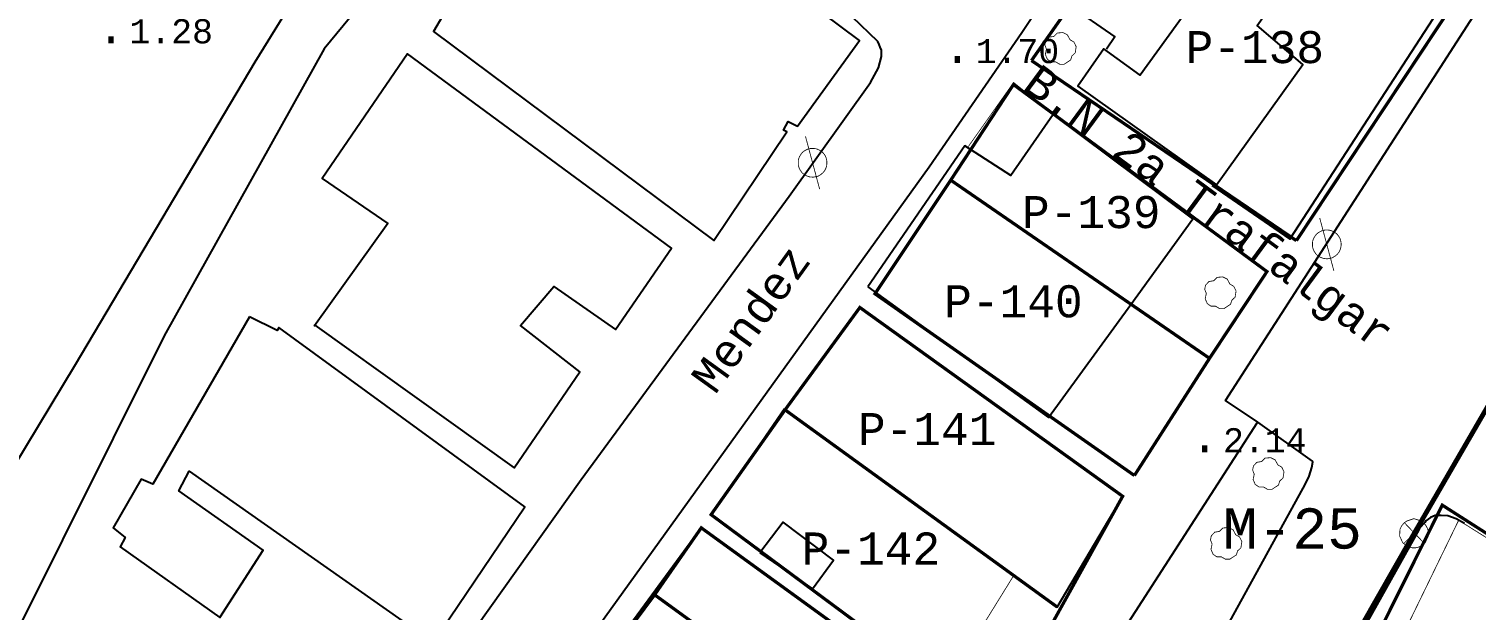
# Model space of a CAD drawing. Extents: x 743300 to 744100, y 4405700 to 4406200.
# Drawn here: x 743536.8 to 743626.8, y 4405854.2 to 4405890.3 of the extents above; entities that cross this region are included whole.
import ezdxf

# ---------------------------------------------------------------- set-up
doc = ezdxf.new("R2010")
doc.units = 0
doc.header["$MEASUREMENT"] = 0
for name, color, linetype in [('10', 7, 'CONTINUOUS'), ('13', 7, 'CONTINUOUS'), ('2', 7, 'CONTINUOUS'), ('24', 7, 'CONTINUOUS'), ('41', 7, 'CONTINUOUS'), ('42', 7, 'CONTINUOUS'), ('46', 7, 'CONTINUOUS'), ('50', 7, 'CONTINUOUS'), ('51', 7, 'CONTINUOUS'), ('54', 7, 'CONTINUOUS'), ('6', 7, 'CONTINUOUS'), ('8', 7, 'CONTINUOUS')]:
    doc.layers.add(name, color=color, linetype=linetype)
doc.styles.add('MONOTXT', font='monotxt', dxfattribs={"height": 0.2})

msp = doc.modelspace()

# ---------------------------------------------------------------- linework, layer by layer
at = {"layer": '10', "color": 7, "linetype": 'Continuous', "const_width": 0.05}
for points in [[(743622.8899999999, 4405859.85), (743623.3199999998, 4405859.71), (743623.51, 4405859.58), (743623.64, 4405859.41), (743623.7499999999, 4405859.2), (743623.78, 4405858.98), (743623.78, 4405858.77), (743623.59, 4405858.36), (743623.3999999998, 4405858.2), (743623.2099999998, 4405858.09), (743623, 4405858.04), (743622.78, 4405858.04), (743622.56, 4405858.09), (743622.3799999999, 4405858.2), (743622.19, 4405858.36), (743622, 4405858.77), (743622.0199999998, 4405859.2), (743622.1299999999, 4405859.41), (743622.27, 4405859.58), (743622.4599999998, 4405859.71), (743622.8899999999, 4405859.85)], [(743623.51, 4405859.58), (743622.27, 4405858.31)], [(743622.29, 4405859.6), (743623.54, 4405858.31)]]:
    msp.add_lwpolyline(points, dxfattribs=at)
at = {"layer": '13', "color": 3, "linetype": 'Continuous', "const_width": 0.3}
msp.add_lwpolyline([(743553.8499999999, 4405735.76), (743596.5199999998, 4405812.66), (743622.92, 4405858.96), (743646.9099999998, 4405900.35), (743664.21, 4405929.2), (743707.2900000002, 4406000)], dxfattribs=at)
at = {"layer": '2', "color": 7, "linetype": 'Continuous'}
msp.add_3dface([(744099.9999999999, 4405700), (744099.9999999999, 4406200), (743299.9999999999, 4406200), (743299.9999999999, 4405700)], dxfattribs=at)
at = {"layer": '41', "color": 1, "linetype": 'Continuous', "extrusion": (-0.2095117578958613, 0.2974823514941235, 0.9314553525816001), "const_width": 0.05, "elevation": 1154885.706353}
msp.add_lwpolyline([(-3144908.633295395, -2956442.437634985), (-3144907.700427981, -2956445.900546823), (-3144903.097360266, -2956444.141607476)], dxfattribs=at)
at = {"layer": '41', "color": 1, "linetype": 'Continuous', "extrusion": (0.8897975823681191, -0.4563554123836491, 0), "const_width": 0.05, "elevation": -1349034.264902}
msp.add_lwpolyline([(4259668.330012058, 6.3), (4259657.855719717, 7.35)], dxfattribs=at)
at = {"layer": '41', "color": 1, "linetype": 'Continuous', "extrusion": (-0.05000091930211729, -0.06816364640288639, 0.9964204059421935), "const_width": 0.05, "elevation": -337495.157173}
msp.add_lwpolyline([(-2006382.377879116, 3978078.053840775), (-2006382.128954822, 3978070.009952617), (-2006378.172731876, 3978070.009952617)], dxfattribs=at)
at = {"layer": '41', "color": 1, "linetype": 'Continuous', "extrusion": (-0.04291648520016596, 0.01121849350004339, 0.9990156759038636), "const_width": 0.05, "elevation": 17518.074247}
msp.add_lwpolyline([(-4450694.209931677, -394415.4660918731), (-4450696.827593623, -394423.8072156545), (-4450690.055700715, -394425.1598303218)], dxfattribs=at)
at = {"layer": '41', "color": 1, "linetype": 'Continuous', "extrusion": (-0.1249006700994864, -0.08544578079964865, 0.9884831010959356), "const_width": 0.05, "elevation": -469331.512138}
msp.add_lwpolyline([(-3216506.557542046, 3065664.037093936), (-3216496.734012272, 3065667.473263715), (-3216499.996219538, 3065674.940324968)], dxfattribs=at)
at = {"layer": '41', "color": 1, "linetype": 'Continuous'}
for points in [[(743606.7499999999, 4405899.77, 4.62), (743601.42, 4405891.77, 4.51), (743604.3000000002, 4405889.78, 4.99), (743603.7699999998, 4405889.01, 4.81)], [(743610.32, 4405880.55, 5.93), (743615.18, 4405877.22, 3.33), (743624.64, 4405891.78, 3.58), (743613.29, 4405899.37, 4.99)]]:
    msp.add_polyline3d(points, dxfattribs=at)
at = {"layer": '42', "color": 3, "linetype": 'Continuous', "const_width": 0.05}
for points, elevation in [([(743601.5500000002, 4405888.35), (743601.1399999999, 4405888.08), (743600.87, 4405888.08), (743600.6100000001, 4405888.23), (743600.3299999998, 4405888.23), (743600.1, 4405888.39), (743599.9699999999, 4405888.69), (743600.04, 4405889.02), (743599.9400000002, 4405889.28), (743599.9899999999, 4405889.53), (743600.2000000002, 4405889.76), (743600.4999999999, 4405889.81), (743600.7099999998, 4405890.02), (743601.06, 4405890.05), (743601.3399999999, 4405889.91), (743601.5099999999, 4405889.6), (743601.75, 4405889.46), (743601.89, 4405889.17), (743601.83, 4405888.79), (743601.6199999999, 4405888.59), (743601.5500000002, 4405888.35)], 5.38), ([(743611.49, 4405873.17), (743611.0799999998, 4405872.9), (743610.81, 4405872.9), (743610.55, 4405873.05), (743610.27, 4405873.05), (743610.04, 4405873.21), (743609.9099999998, 4405873.51), (743609.98, 4405873.84), (743609.88, 4405874.1), (743609.9299999998, 4405874.35), (743610.14, 4405874.58), (743610.4399999998, 4405874.63), (743610.65, 4405874.84), (743611, 4405874.87), (743611.2799999998, 4405874.73), (743611.45, 4405874.42), (743611.69, 4405874.28), (743611.8299999998, 4405873.99), (743611.77, 4405873.61), (743611.5600000002, 4405873.41), (743611.49, 4405873.17)], 5.38), ([(743614.47, 4405861.94), (743614.06, 4405861.67), (743613.79, 4405861.67), (743613.53, 4405861.82), (743613.2500000001, 4405861.82), (743613.02, 4405861.98), (743612.8899999999, 4405862.28), (743612.9599999998, 4405862.61), (743612.86, 4405862.87), (743612.91, 4405863.12), (743613.12, 4405863.35), (743613.42, 4405863.4), (743613.63, 4405863.61), (743613.9799999999, 4405863.64), (743614.2599999999, 4405863.5), (743614.43, 4405863.19), (743614.67, 4405863.05), (743614.81, 4405862.76), (743614.7499999999, 4405862.38), (743614.54, 4405862.18), (743614.47, 4405861.94)], 3.05), ([(743611.8499999999, 4405857.6), (743611.44, 4405857.33), (743611.17, 4405857.33), (743610.91, 4405857.48), (743610.63, 4405857.48), (743610.4, 4405857.64), (743610.27, 4405857.94), (743610.3399999999, 4405858.27), (743610.2399999999, 4405858.53), (743610.2900000002, 4405858.78), (743610.4999999999, 4405859.01), (743610.8000000002, 4405859.06), (743611.0099999999, 4405859.27), (743611.3599999999, 4405859.3), (743611.6400000001, 4405859.16), (743611.81, 4405858.85), (743612.0499999998, 4405858.71), (743612.1900000002, 4405858.42), (743612.1299999999, 4405858.04), (743611.92, 4405857.84), (743611.8499999999, 4405857.6)], 3.14)]:
    msp.add_lwpolyline(points, dxfattribs=dict(at, elevation=elevation))
at = {"layer": '46', "color": 7, "linetype": 'Continuous', "const_width": 0.2}
for points in [[(743615.5799999998, 4405877.12), (743625.16, 4405891.57), (743608.8699999999, 4405902.2), (743599.11, 4405888.310000001)], [(743599.11, 4405888.310000001), (743615.5799999998, 4405877.12)], [(743605.5099999999, 4405862.53), (743589.3799999999, 4405873.82), (743594.0899999999, 4405880.88), (743597.99, 4405886.82), (743613.7499999999, 4405875.2), (743610.18, 4405869.81)], [(743610.18, 4405869.81), (743594.0899999999, 4405880.88)], [(743596.7799999998, 4405847.06), (743579.19, 4405860.1), (743583.7899999998, 4405866.61), (743588.4400000002, 4405872.97), (743604.78, 4405861.24), (743596.8699999999, 4405846.98)], [(743610.18, 4405869.81), (743605.5099999999, 4405862.53)], [(743600.7099999998, 4405854.36), (743583.7899999998, 4405866.61)], [(743624.7299999999, 4405804.72), (743627.9799999999, 4405810.77), (743632.0699999998, 4405808.76), (743634.22, 4405812.84), (743637.6099999999, 4405819.2), (743640.7, 4405824.66), (743639.13, 4405825.69), (743642.1199999999, 4405831.28), (743645.3399999999, 4405837.060000001), (743649.4799999999, 4405844.83), (743624.6499999998, 4405860.69), (743620.0199999998, 4405851.4), (743616.68, 4405845.83), (743613.26, 4405839.78), (743610.0700000002, 4405833.98), (743606.9300000002, 4405827.83), (743603.9699999999, 4405823.09), (743600.4500000002, 4405817.55)], [(743566.0899999999, 4405841.93), (743569.53, 4405846.96), (743572.5199999998, 4405850.88), (743575.6799999998, 4405855.12), (743578.5799999998, 4405859.28), (743595.7599999999, 4405846.83), (743593.18, 4405842.42), (743593.49, 4405841.97), (743591.04, 4405838.24), (743588, 4405833.84), (743584.7900000002, 4405828.77)], [(743575.6799999998, 4405855.12), (743593.18, 4405842.42)]]:
    msp.add_lwpolyline(points, dxfattribs=at)
at = {"layer": '51', "color": 1, "linetype": 'Continuous', "extrusion": (-0.5867752483854755, -0.8097498427799561, 0), "const_width": 0.05, "elevation": -4003980.478446}
msp.add_lwpolyline([(-1983146.886802852, 9.43), (-1983169.041793261, 6)], dxfattribs=at)
at = {"layer": '51', "color": 1, "linetype": 'Continuous', "extrusion": (0.5838555616213198, 0.8118575510296454, 0), "const_width": 0.05, "elevation": 4011099.388199}
msp.add_lwpolyline([(1968706.165206806, 5.95), (1968692.086382282, 5.94)], dxfattribs=at)
at = {"layer": '51', "color": 1, "linetype": 'Continuous', "extrusion": (0.5976436066158832, 0.8017618845213081, 0), "const_width": 0.05, "elevation": 3976848.569444}
msp.add_lwpolyline([(2036987.768305845, 8.53), (2036976.892258769, 8.13)], dxfattribs=at)
at = {"layer": '51', "color": 1, "linetype": 'Continuous', "extrusion": (-0.5863175777151792, -0.8100812910209721, 0), "const_width": 0.05, "elevation": -4005072.295124}
msp.add_lwpolyline([(-1980852.372002728, 5.92), (-1980873.555061997, 4.74)], dxfattribs=at)
at = {"layer": '51', "color": 1, "linetype": 'Continuous'}
for points in [[(743569.76, 4405903.47, 4.25), (743561.9399999998, 4405890.12, 3.88), (743579.3699999999, 4405877.14, 8.08), (743583.8999999998, 4405883.88, 9.04), (743583.7, 4405883.99, 9.04), (743583.99, 4405884.53, 8.98), (743584.57, 4405884.24, 8.91), (743588.42, 4405889.56, 8.8), (743569.76, 4405903.47, 4.25)], [(743615.8399999999, 4405897.810000001, 5.03), (743613.65, 4405894.75, 5.03), (743611.99, 4405895.85, 5.03), (743605.8599999999, 4405887.4, 6.01), (743603.6, 4405889.03, 4.7), (743601.99, 4405886.71, 5.06), (743610.6200000001, 4405880.58, 5.65), (743615.99, 4405888.060000001, 5.36), (743613.1499999998, 4405890.49, 5.36), (743617.54, 4405896.69, 5.24), (743615.8399999999, 4405897.810000001, 5.03)], [(743554.55, 4405871.88, 8.08), (743566.94, 4405863, 8.11), (743571.04, 4405868.97, 8.2), (743567.3399999999, 4405871.85, 8.2), (743569.41, 4405874.27, 8.2), (743573.25, 4405871.61, 8.2), (743576.73, 4405876.65, 8.2), (743560.31, 4405888.73, 5.34), (743555.01, 4405880.99, 6.22), (743559.0999999999, 4405878.18, 8.22), (743554.53, 4405871.82, 8.22), (743554.55, 4405871.88, 8.08)], [(743588.93, 4405874.26, 4.81), (743600.17, 4405866.13, 4.8), (743605.29, 4405873.15, 5.75), (743609.1499999998, 4405878.47, 5.92), (743600.46, 4405884.96, 6.02), (743597.83, 4405881.17, 6.1), (743594.9699999999, 4405883.02, 5.78), (743588.93, 4405874.26, 4.81)], [(743550.5, 4405872.39, 7.77), (743544.48, 4405861.99, 5.89), (743543.7499999999, 4405862.3, 5.89), (743542.02, 4405859.28, 5.89), (743542.7699999998, 4405858.67, 5.89), (743542.45, 4405858.09, 5.89), (743548.65, 4405853.7, 7.42), (743551.35, 4405857.89, 7.19), (743546.0999999999, 4405861.58, 6.11), (743546.7499999999, 4405862.810000001, 7.78), (743561.91, 4405852.15, 8.24), (743567.6099999999, 4405860.59, 8.24), (743552.32, 4405871.73, 8.11), (743552.2199999999, 4405871.53, 8.01), (743550.5, 4405872.39, 7.77)], [(743588.4400000002, 4405872.97, 6.77), (743583.7899999998, 4405866.61, 4.86), (743600.7099999998, 4405854.36, 6.56), (743604.78, 4405861.24, 6.56), (743588.4400000002, 4405872.97, 6.77)], [(743582.23, 4405857.73, 4.14), (743585.4899999999, 4405855.49, 4.23), (743586.8000000002, 4405857.28, 4.23), (743583.67, 4405859.64, 4.02), (743582.23, 4405857.73, 4.14)], [(743578.5799999998, 4405859.28, 4.4), (743569.53, 4405846.96, 5.19), (743566.0899999999, 4405841.93, 5.03), (743584.7900000002, 4405828.77, 5.99), (743588, 4405833.84, 5.8), (743591.04, 4405838.24, 5.8), (743591.16, 4405838.18, 5.8), (743593.39, 4405841.95, 5.8), (743593.18, 4405842.42, 5.8), (743595.7599999999, 4405846.83, 5.8), (743578.5799999998, 4405859.28, 4.4)]]:
    msp.add_polyline3d(points, dxfattribs=at)
at = {"layer": '54', "color": 1, "linetype": 'Continuous'}
for points in [[(743517.6199999999, 4405769.71, 1.56), (743512.41, 4405772.95, 1.56), (743513.57, 4405774.85, 1.56), (743525.28, 4405792.99, 1.79), (743536.8399999999, 4405811.55, 1.82), (743545.4400000002, 4405824.8, 1.78), (743551.4999999999, 4405834.53, 1.75), (743553, 4405836.86, 1.75), (743554.07, 4405838.37, 1.75), (743571.1099999999, 4405862.28, 1.82), (743584.05, 4405879.89, 1.78), (743589.11, 4405886.94, 1.79), (743589.59, 4405887.86, 1.79), (743589.78, 4405888.57, 1.79), (743589.78, 4405888.96, 1.79), (743589.7099999998, 4405889.14, 1.79), (743589.6499999998, 4405889.310000001, 1.79), (743589.5599999998, 4405889.5, 1.79), (743587.9699999999, 4405891.03, 1.79)], [(743613.12, 4405865.79, 2.2), (743562.66, 4405787.59, 2.32), (743562.19, 4405786.85, 2.32), (743561.8399999999, 4405786.03, 2.32), (743561.66, 4405785.11, 2.32), (743561.8499999999, 4405784.26, 2.32), (743562.13, 4405783.26, 2.25), (743562.3599999999, 4405782.49, 2.25), (743562.8399999999, 4405781.99, 2.25), (743563.0700000002, 4405781.6, 2.25), (743563.64, 4405781.23, 2.25), (743569.4400000002, 4405777.22, 2.25)], [(743626.0399999998, 4405859.54, 4.87), (743625.5199999998, 4405859.83, 2.41), (743624.9999999999, 4405860.03, 2.37), (743624.5899999999, 4405860.04, 2.37), (743624.2000000002, 4405860.04, 2.37), (743623.9099999998, 4405859.93, 2.37), (743623.62, 4405859.71, 2.37), (743623.56, 4405859.62, 2.37), (743623.2399999999, 4405859.26, 2.37), (743623.1900000002, 4405859.15, 2.37), (743554.0499999998, 4405735.79, 2.28)]]:
    msp.add_polyline3d(points, dxfattribs=at)
at = {"layer": '6', "color": 1, "linetype": 'Continuous'}
for points in [[(743663.6699999998, 4406000, 2.15), (743641.87, 4405961.59, 1.9), (743624.5600000002, 4405930.51, 1.89), (743619.0600000002, 4405921.05, 1.89), (743614.43, 4405913.6, 1.89), (743611.16, 4405908.68, 1.89), (743606.5899999999, 4405901.98, 1.88), (743602.9100000001, 4405896.61, 1.82), (743598.5099999999, 4405890.04, 1.82), (743592.7399999999, 4405881.68, 1.81), (743569.25, 4405849.07, 1.73), (743563.8899999999, 4405841.57, 1.72), (743559.4899999999, 4405835.49, 1.72), (743555.42, 4405829.42, 1.72), (743551.28, 4405822.64, 1.72), (743546.4, 4405814.94, 1.72), (743541.4999999999, 4405807.47, 1.72), (743536.08, 4405798.79, 1.72), (743518.1499999998, 4405771.05, 1.71), (743517.6900000002, 4405770.1, 1.71), (743517.67, 4405769.52, 1.71), (743517.9199999998, 4405768.94, 1.71), (743518.1299999999, 4405768.66, 1.71), (743518.22, 4405768.6, 1.71)], [(743552.6599999998, 4405746.35, 2.21), (743569.41, 4405777.060000001, 2.22), (743616.1199999999, 4405861.97, 2.2), (743616.3799999999, 4405862.49, 2.2), (743616.5299999998, 4405863.03, 2.2), (743616.5999999999, 4405863.39, 2.2), (743616.5799999998, 4405863.42, 2.2), (743613.18, 4405865.85, 2.2), (743611.18, 4405867.19, 2.2), (743686.81, 4405984.4, 2.36), (743696.88, 4406000, 2.47)]]:
    msp.add_polyline3d(points, dxfattribs=at)
at = {"layer": '6', "color": 7, "linetype": 'Continuous'}
for points in [[(743475.98, 4405799.810000001, 2.16), (743489.1799999998, 4405790.22, 1.75), (743490.57, 4405789.48, 1.75), (743491.82, 4405789.33, 1.75), (743493.12, 4405790.46, 1.75), (743496.82, 4405796.19, 1.75), (743507.11, 4405813.97, 1.75), (743518.2099999998, 4405832.51, 1.76), (743528.88, 4405851.58, 1.76), (743539.68, 4405869.42, 1.77), (743550.8499999999, 4405888.24, 1.77), (743561.9799999999, 4405906.22, 1.7), (743563.65, 4405909.2, 1.7), (743563.94, 4405910.2, 1.7), (743563.65, 4405911.24, 1.7)], [(743588.29, 4405891.32, 1.73), (743587.5499999998, 4405892.17, 1.73), (743570.7299999999, 4405904.94, 1.74), (743570.7299999999, 4405904.94, 1.74), (743569.41, 4405905.24, 1.74), (743567.94, 4405904.55, 1.74), (743555.1299999999, 4405889.03, 1.74), (743545.19, 4405871.21, 1.99), (743535.69, 4405852.17, 1.99), (743524.3000000002, 4405834.47, 1.98), (743513.7499999999, 4405815.97, 1.98), (743509.88, 4405807.61, 1.98), (743508.31, 4405804.59, 1.98)]]:
    msp.add_polyline3d(points, dxfattribs=at)
at = {"layer": '8', "color": 7, "linetype": 'Continuous', "const_width": 0.05}
for points, elevation in [([(743585.94, 4405880.32), (743585.06, 4405883.6)], 9.99), ([(743585.9500000002, 4405882.73), (743585.9, 4405882.76), (743585.8399999999, 4405882.78), (743585.79, 4405882.81), (743585.7399999999, 4405882.82), (743585.68, 4405882.84), (743585.6299999999, 4405882.84), (743585.57, 4405882.85), (743585.5200000001, 4405882.85), (743585.46, 4405882.85), (743585.3999999998, 4405882.85), (743585.3399999999, 4405882.84), (743585.29, 4405882.83), (743585.2299999999, 4405882.81), (743585.1799999998, 4405882.8), (743585.13, 4405882.77), (743585.0799999998, 4405882.75), (743585.03, 4405882.72), (743584.9799999999, 4405882.69), (743584.94, 4405882.66), (743584.8899999999, 4405882.62), (743584.8499999999, 4405882.58), (743584.82, 4405882.54), (743584.78, 4405882.49), (743584.7499999999, 4405882.44), (743584.7199999999, 4405882.39), (743584.69, 4405882.35), (743584.6699999998, 4405882.29), (743584.6499999998, 4405882.24), (743584.6299999999, 4405882.18), (743584.62, 4405882.13), (743584.6099999999, 4405882.07), (743584.6099999999, 4405882.02), (743584.6099999999, 4405881.96), (743584.6099999999, 4405881.9), (743584.6099999999, 4405881.85), (743584.62, 4405881.79), (743584.6299999999, 4405881.74), (743584.6499999998, 4405881.68), (743584.6699999998, 4405881.63), (743584.69, 4405881.58), (743584.7199999999, 4405881.52), (743584.7499999999, 4405881.48), (743584.78, 4405881.43), (743584.8099999998, 4405881.39), (743584.8499999999, 4405881.34), (743584.8899999999, 4405881.3), (743584.94, 4405881.27), (743584.9799999999, 4405881.23), (743585.03, 4405881.2), (743585.0799999998, 4405881.17), (743585.13, 4405881.15), (743585.1799999998, 4405881.13), (743585.2299999999, 4405881.11), (743585.29, 4405881.09), (743585.35, 4405881.08), (743585.3999999998, 4405881.07), (743585.46, 4405881.07), (743585.5099999999, 4405881.06), (743585.57, 4405881.07), (743585.6299999999, 4405881.08), (743585.68, 4405881.09), (743585.7399999999, 4405881.1), (743585.79, 4405881.11), (743585.8499999999, 4405881.13), (743585.9, 4405881.16), (743585.9500000002, 4405881.19), (743585.9999999999, 4405881.22), (743586.04, 4405881.25), (743586.0799999998, 4405881.29), (743586.13, 4405881.32), (743586.17, 4405881.36), (743586.1999999998, 4405881.41), (743586.2399999999, 4405881.45), (743586.2699999998, 4405881.5), (743586.29, 4405881.55), (743586.3200000002, 4405881.6), (743586.3399999999, 4405881.66), (743586.3599999999, 4405881.71), (743586.37, 4405881.76), (743586.3799999999, 4405881.82), (743586.39, 4405881.88), (743586.39, 4405881.93), (743586.39, 4405881.99), (743586.39, 4405882.04), (743586.3799999999, 4405882.1), (743586.37, 4405882.16), (743586.3599999999, 4405882.21), (743586.3399999999, 4405882.27), (743586.3200000002, 4405882.32), (743586.3, 4405882.37), (743586.2699999998, 4405882.42), (743586.2399999999, 4405882.47), (743586.1999999998, 4405882.51), (743586.17, 4405882.560000001), (743586.13, 4405882.6), (743586.0899999999, 4405882.64), (743586.04, 4405882.67), (743585.9899999999, 4405882.7), (743585.9500000002, 4405882.73)], 9.99), ([(743617.9099999998, 4405875.25), (743617.03, 4405878.53)], 10.37), ([(743617.9200000002, 4405877.66), (743617.87, 4405877.69), (743617.81, 4405877.71), (743617.76, 4405877.74), (743617.7099999998, 4405877.75), (743617.65, 4405877.77), (743617.5999999999, 4405877.77), (743617.54, 4405877.78), (743617.4900000001, 4405877.78), (743617.43, 4405877.78), (743617.3699999999, 4405877.78), (743617.3099999998, 4405877.77), (743617.26, 4405877.76), (743617.2, 4405877.74), (743617.15, 4405877.73), (743617.1, 4405877.7), (743617.05, 4405877.68), (743616.9999999999, 4405877.65), (743616.95, 4405877.62), (743616.91, 4405877.59), (743616.8599999999, 4405877.55), (743616.8200000002, 4405877.51), (743616.79, 4405877.47), (743616.75, 4405877.42), (743616.72, 4405877.37), (743616.69, 4405877.32), (743616.66, 4405877.28), (743616.64, 4405877.22), (743616.6199999999, 4405877.17), (743616.5999999999, 4405877.11), (743616.59, 4405877.060000001), (743616.5799999998, 4405877), (743616.5799999998, 4405876.95), (743616.5799999998, 4405876.89), (743616.5799999998, 4405876.83), (743616.5799999998, 4405876.78), (743616.59, 4405876.72), (743616.5999999999, 4405876.67), (743616.6199999999, 4405876.61), (743616.64, 4405876.56), (743616.66, 4405876.51), (743616.69, 4405876.45), (743616.72, 4405876.41), (743616.75, 4405876.36), (743616.7799999998, 4405876.32), (743616.8200000002, 4405876.27), (743616.8599999999, 4405876.23), (743616.91, 4405876.2), (743616.95, 4405876.16), (743616.9999999999, 4405876.13), (743617.05, 4405876.1), (743617.1, 4405876.08), (743617.15, 4405876.060000001), (743617.2, 4405876.04), (743617.26, 4405876.02), (743617.32, 4405876.01), (743617.3699999999, 4405876), (743617.43, 4405876), (743617.4799999999, 4405875.99), (743617.54, 4405876), (743617.5999999999, 4405876.01), (743617.65, 4405876.02), (743617.7099999998, 4405876.03), (743617.76, 4405876.04), (743617.8199999998, 4405876.060000001), (743617.87, 4405876.09), (743617.9200000002, 4405876.12), (743617.9699999999, 4405876.15), (743618.01, 4405876.18), (743618.05, 4405876.22), (743618.0999999999, 4405876.25), (743618.1399999999, 4405876.29), (743618.17, 4405876.34), (743618.2099999998, 4405876.38), (743618.2399999999, 4405876.43), (743618.26, 4405876.48), (743618.29, 4405876.53), (743618.31, 4405876.59), (743618.3299999998, 4405876.64), (743618.34, 4405876.69), (743618.3499999999, 4405876.75), (743618.36, 4405876.810000001), (743618.36, 4405876.86), (743618.36, 4405876.92), (743618.36, 4405876.97), (743618.3499999999, 4405877.03), (743618.34, 4405877.09), (743618.3299999998, 4405877.14), (743618.31, 4405877.2), (743618.29, 4405877.25), (743618.27, 4405877.3), (743618.2399999999, 4405877.35), (743618.2099999998, 4405877.4), (743618.17, 4405877.44), (743618.1399999999, 4405877.49), (743618.0999999999, 4405877.53), (743618.0599999998, 4405877.57), (743618.01, 4405877.6), (743617.9599999998, 4405877.63), (743617.9200000002, 4405877.66)], 10.37)]:
    msp.add_lwpolyline(points, dxfattribs=dict(at, elevation=elevation))

# ---------------------------------------------------------------- texts
at = {"layer": '24', "color": 7, "linetype": 'Continuous', "style": 'MONOTXT'}
for s, height, p in [('1.28                        ', 1.5, (743543.0299999998, 4405889.38, 1.28)), ('.                           ', 1.99, (743541.03, 4405889.38, 1.28)), ('1.70                        ', 1.5, (743595.64, 4405888.15, 1.7)), ('.                           ', 1.99, (743593.6399999999, 4405888.15, 1.7)), ('2.14                        ', 1.5, (743611.02, 4405863.97, 2.14)), ('.                           ', 1.99, (743609.02, 4405863.97, 2.14))]:
    msp.add_text(s, height=height, dxfattribs=at).set_placement(p)
at = {"layer": '50', "color": 7, "linetype": 'Continuous', "style": 'MONOTXT'}
for s, height, p in [('P-138                       ', 1.99, (743608.69, 4405888.15)), ('P-139                       ', 1.99, (743598.52, 4405877.9)), ('P-140                       ', 1.99, (743593.68, 4405872.36)), ('P-141                       ', 1.99, (743588.3199999998, 4405864.42)), ('M-25                        ', 2.5, (743611, 4405857.99)), ('P-142                       ', 1.99, (743584.82, 4405857))]:
    msp.add_text(s, height=height, dxfattribs=at).set_placement(p)
for s, rotation, p in [('B.N 2a Trafalgar            ', 323.5900000054, (743598.4699999999, 4405886.58)), ('Mendez                      ', 54.22999998899999, (743579.44, 4405867.5))]:
    msp.add_text(s, height=1.99, rotation=rotation, dxfattribs=at).set_placement(p)

doc.saveas('drawing.dxf')
